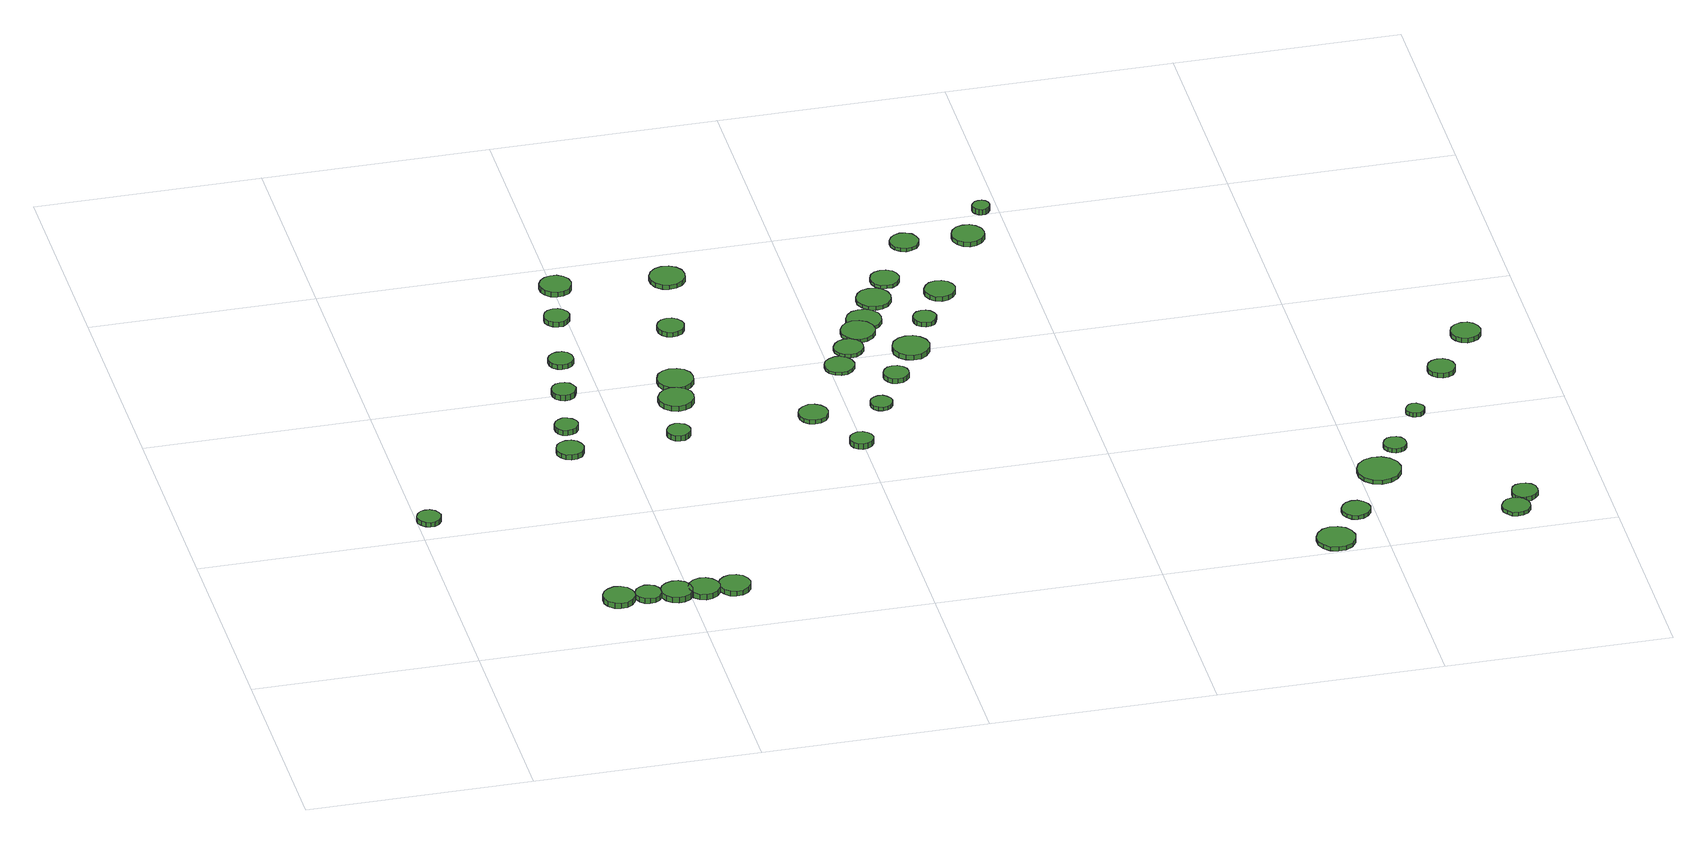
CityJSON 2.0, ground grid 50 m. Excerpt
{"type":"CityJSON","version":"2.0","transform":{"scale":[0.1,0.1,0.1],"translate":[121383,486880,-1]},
"CityObjects":{
"tree1":{"type":"SolitaryVegetationObject","attributes":{"function":"something"},"geometry":[{"type":"MultiSurface","lod":"1","boundaries":[[[0,1,2,3,4,5,6,7,8,9,10,11,12,13,14]],[[15,16,17,18,19,20,21,22,23,24,25,26,27,28,29]],[[0,29,28,1]],[[1,28,27,2]],[[2,27,26,3]],[[3,26,25,4]],[[4,25,24,5]],[[5,24,23,6]],[[6,23,22,7]],[[7,22,21,8]],[[8,21,20,9]],[[9,20,19,10]],[[10,19,18,11]],[[11,18,17,12]],[[12,17,16,13]],[[13,16,15,14]],[[14,15,29,0]]]}]},
"tree2":{"type":"SolitaryVegetationObject","attributes":{"function":"something"},"geometry":[{"type":"MultiSurface","lod":"1","boundaries":[[[30,31,32,33,34,35,36,37,38,39,40,41,42,43,44]],[[45,46,47,48,49,50,51,52,53,54,55,56,57,58,59]],[[30,59,58,31]],[[31,58,57,32]],[[32,57,56,33]],[[33,56,55,34]],[[34,55,54,35]],[[35,54,53,36]],[[36,53,52,37]],[[37,52,51,38]],[[38,51,50,39]],[[39,50,49,40]],[[40,49,48,41]],[[41,48,47,42]],[[42,47,46,43]],[[43,46,45,44]],[[44,45,59,30]]]}]},
"tree3":{"type":"SolitaryVegetationObject","attributes":{"function":"something"},"geometry":[{"type":"MultiSurface","lod":"1","boundaries":[[[60,61,62,63,64,65,66,67,68,69,70,71,72,73,74]],[[75,76,77,78,79,80,81,82,83,84,85,86,87,88,89]],[[60,89,88,61]],[[61,88,87,62]],[[62,87,86,63]],[[63,86,85,64]],[[64,85,84,65]],[[65,84,83,66]],[[66,83,82,67]],[[67,82,81,68]],[[68,81,80,69]],[[69,80,79,70]],[[70,79,78,71]],[[71,78,77,72]],[[72,77,76,73]],[[73,76,75,74]],[[74,75,89,60]]]}]},
"tree4":{"type":"SolitaryVegetationObject","attributes":{"function":"something"},"geometry":[{"type":"MultiSurface","lod":"1","boundaries":[[[90,91,92,93,94,95,96,97,98,99,100,101,102,103,104]],[[105,106,107,108,109,110,111,112,113,114,115,116,117,118,119]],[[90,119,118,91]],[[91,118,117,92]],[[92,117,116,93]],[[93,116,115,94]],[[94,115,114,95]],[[95,114,113,96]],[[96,113,112,97]],[[97,112,111,98]],[[98,111,110,99]],[[99,110,109,100]],[[100,109,108,101]],[[101,108,107,102]],[[102,107,106,103]],[[103,106,105,104]],[[104,105,119,90]]]}]},
"tree5":{"type":"SolitaryVegetationObject","attributes":{"function":"something"},"geometry":[{"type":"MultiSurface","lod":"1","boundaries":[[[120,121,122,123,124,125,126,127,128,129,130,131,132,133,134]],[[135,136,137,138,139,140,141,142,143,144,145,146,147,148,149]],[[120,149,148,121]],[[121,148,147,122]],[[122,147,146,123]],[[123,146,145,124]],[[124,145,144,125]],[[125,144,143,126]],[[126,143,142,127]],[[127,142,141,128]],[[128,141,140,129]],[[129,140,139,130]],[[130,139,138,131]],[[131,138,137,132]],[[132,137,136,133]],[[133,136,135,134]],[[134,135,149,120]]]}]},
"tree6":{"type":"SolitaryVegetationObject","attributes":{"function":"something"},"geometry":[{"type":"MultiSurface","lod":"1","boundaries":[[[150,151,152,153,154,155,156,157,158,159,160,161,162,163,164]],[[165,166,167,168,169,170,171,172,173,174,175,176,177,178,179]],[[150,179,178,151]],[[151,178,177,152]],[[152,177,176,153]],[[153,176,175,154]],[[154,175,174,155]],[[155,174,173,156]],[[156,173,172,157]],[[157,172,171,158]],[[158,171,170,159]],[[159,170,169,160]],[[160,169,168,161]],[[161,168,167,162]],[[162,167,166,163]],[[163,166,165,164]],[[164,165,179,150]]]}]},
"tree7":{"type":"SolitaryVegetationObject","attributes":{"function":"something"},"geometry":[{"type":"MultiSurface","lod":"1","boundaries":[[[180,181,182,183,184,185,186,187,188,189,190,191,192,193,194]],[[195,196,197,198,199,200,201,202,203,204,205,206,207,208,209]],[[180,209,208,181]],[[181,208,207,182]],[[182,207,206,183]],[[183,206,205,184]],[[184,205,204,185]],[[185,204,203,186]],[[186,203,202,187]],[[187,202,201,188]],[[188,201,200,189]],[[189,200,199,190]],[[190,199,198,191]],[[191,198,197,192]],[[192,197,196,193]],[[193,196,195,194]],[[194,195,209,180]]]}]},
"tree8":{"type":"SolitaryVegetationObject","attributes":{"function":"something"},"geometry":[{"type":"MultiSurface","lod":"1","boundaries":[[[210,211,212,213,214,215,216,217,218,219,220,221,222,223,224]],[[225,226,227,228,229,230,231,232,233,234,235,236,237,238,239]],[[210,239,238,211]],[[211,238,237,212]],[[212,237,236,213]],[[213,236,235,214]],[[214,235,234,215]],[[215,234,233,216]],[[216,233,232,217]],[[217,232,231,218]],[[218,231,230,219]],[[219,230,229,220]],[[220,229,228,221]],[[221,228,227,222]],[[222,227,226,223]],[[223,226,225,224]],[[224,225,239,210]]]}]},
"tree9":{"type":"SolitaryVegetationObject","attributes":{"function":"something"},"geometry":[{"type":"MultiSurface","lod":"1","boundaries":[[[240,241,242,243,244,245,246,247,248,249,250,251,252,253,254]],[[255,256,257,258,259,260,261,262,263,264,265,266,267,268,269]],[[240,269,268,241]],[[241,268,267,242]],[[242,267,266,243]],[[243,266,265,244]],[[244,265,264,245]],[[245,264,263,246]],[[246,263,262,247]],[[247,262,261,248]],[[248,261,260,249]],[[249,260,259,250]],[[250,259,258,251]],[[251,258,257,252]],[[252,257,256,253]],[[253,256,255,254]],[[254,255,269,240]]]}]},
"tree10":{"type":"SolitaryVegetationObject","attributes":{"function":"something"},"geometry":[{"type":"MultiSurface","lod":"1","boundaries":[[[270,271,272,273,274,275,276,277,278,279,280,281,282,283,284]],[[285,286,287,288,289,290,291,292,293,294,295,296,297,298,299]],[[270,299,298,271]],[[271,298,297,272]],[[272,297,296,273]],[[273,296,295,274]],[[274,295,294,275]],[[275,294,293,276]],[[276,293,292,277]],[[277,292,291,278]],[[278,291,290,279]],[[279,290,289,280]],[[280,289,288,281]],[[281,288,287,282]],[[282,287,286,283]],[[283,286,285,284]],[[284,285,299,270]]]}]},
"tree11":{"type":"SolitaryVegetationObject","attributes":{"function":"something"},"geometry":[{"type":"MultiSurface","lod":"1","boundaries":[[[300,301,302,303,304,305,306,307,308,309,310,311,312,313,314]],[[315,316,317,318,319,320,321,322,323,324,325,326,327,328,329]],[[300,329,328,301]],[[301,328,327,302]],[[302,327,326,303]],[[303,326,325,304]],[[304,325,324,305]],[[305,324,323,306]],[[306,323,322,307]],[[307,322,321,308]],[[308,321,320,309]],[[309,320,319,310]],[[310,319,318,311]],[[311,318,317,312]],[[312,317,316,313]],[[313,316,315,314]],[[314,315,329,300]]]}]},
"tree12":{"type":"SolitaryVegetationObject","attributes":{"function":"something"},"geometry":[{"type":"MultiSurface","lod":"1","boundaries":[[[330,331,332,333,334,335,336,337,338,339,340,341,342,343,344]],[[345,346,347,348,349,350,351,352,353,354,355,356,357,358,359]],[[330,359,358,331]],[[331,358,357,332]],[[332,357,356,333]],[[333,356,355,334]],[[334,355,354,335]],[[335,354,353,336]],[[336,353,352,337]],[[337,352,351,338]],[[338,351,350,339]],[[339,350,349,340]],[[340,349,348,341]],[[341,348,347,342]],[[342,347,346,343]],[[343,346,345,344]],[[344,345,359,330]]]}]},
"tree13":{"type":"SolitaryVegetationObject","attributes":{"function":"something"},"geometry":[{"type":"MultiSurface","lod":"1","boundaries":[[[360,361,362,363,364,365,366,367,368,369,370,371,372,373,374]],[[375,376,377,378,379,380,381,382,383,384,385,386,387,388,389]],[[360,389,388,361]],[[361,388,387,362]],[[362,387,386,363]],[[363,386,385,364]],[[364,385,384,365]],[[365,384,383,366]],[[366,383,382,367]],[[367,382,381,368]],[[368,381,380,369]],[[369,380,379,370]],[[370,379,378,371]],[[371,378,377,372]],[[372,377,376,373]],[[373,376,375,374]],[[374,375,389,360]]]}]},
"tree14":{"type":"SolitaryVegetationObject","attributes":{"function":"something"},"geometry":[{"type":"MultiSurface","lod":"1","boundaries":[[[390,391,392,393,394,395,396,397,398,399,400,401,402,403,404]],[[405,406,407,408,409,410,411,412,413,414,415,416,417,418,419]],[[390,419,418,391]],[[391,418,417,392]],[[392,417,416,393]],[[393,416,415,394]],[[394,415,414,395]],[[395,414,413,396]],[[396,413,412,397]],[[397,412,411,398]],[[398,411,410,399]],[[399,410,409,400]],[[400,409,408,401]],[[401,408,407,402]],[[402,407,406,403]],[[403,406,405,404]],[[404,405,419,390]]]}]},
"tree15":{"type":"SolitaryVegetationObject","attributes":{"function":"something"},"geometry":[{"type":"MultiSurface","lod":"1","boundaries":[[[420,421,422,423,424,425,426,427,428,429,430,431,432,433,434]],[[435,436,437,438,439,440,441,442,443,444,445,446,447,448,449]],[[420,449,448,421]],[[421,448,447,422]],[[422,447,446,423]],[[423,446,445,424]],[[424,445,444,425]],[[425,444,443,426]],[[426,443,442,427]],[[427,442,441,428]],[[428,441,440,429]],[[429,440,439,430]],[[430,439,438,431]],[[431,438,437,432]],[[432,437,436,433]],[[433,436,435,434]],[[434,435,449,420]]]}]},
"tree16":{"type":"SolitaryVegetationObject","attributes":{"function":"something"},"geometry":[{"type":"MultiSurface","lod":"1","boundaries":[[[450,451,452,453,454,455,456,457,458,459,460,461,462,463,464]],[[465,466,467,468,469,470,471,472,473,474,475,476,477,478,479]],[[450,479,478,451]],[[451,478,477,452]],[[452,477,476,453]],[[453,476,475,454]],[[454,475,474,455]],[[455,474,473,456]],[[456,473,472,457]],[[457,472,471,458]],[[458,471,470,459]],[[459,470,469,460]],[[460,469,468,461]],[[461,468,467,462]],[[462,467,466,463]],[[463,466,465,464]],[[464,465,479,450]]]}]},
"tree17":{"type":"SolitaryVegetationObject","attributes":{"function":"something"},"geometry":[{"type":"MultiSurface","lod":"1","boundaries":[[[480,481,482,483,484,485,486,487,488,489,490,491,492,493,494]],[[495,496,497,498,499,500,501,502,503,504,505,506,507,508,509]],[[480,509,508,481]],[[481,508,507,482]],[[482,507,506,483]],[[483,506,505,484]],[[484,505,504,485]],[[485,504,503,486]],[[486,503,502,487]],[[487,502,501,488]],[[488,501,500,489]],[[489,500,499,490]],[[490,499,498,491]],[[491,498,497,492]],[[492,497,496,493]],[[493,496,495,494]],[[494,495,509,480]]]}]},
"tree18":{"type":"SolitaryVegetationObject","attributes":{"function":"something"},"geometry":[{"type":"MultiSurface","lod":"1","boundaries":[[[510,511,512,513,514,515,516,517,518,519,520,521,522,523,524]],[[525,526,527,528,529,530,531,532,533,534,535,536,537,538,539]],[[510,539,538,511]],[[511,538,537,512]],[[512,537,536,513]],[[513,536,535,514]],[[514,535,534,515]],[[515,534,533,516]],[[516,533,532,517]],[[517,532,531,518]],[[518,531,530,519]],[[519,530,529,520]],[[520,529,528,521]],[[521,528,527,522]],[[522,527,526,523]],[[523,526,525,524]],[[524,525,539,510]]]}]},
"tree19":{"type":"SolitaryVegetationObject","attributes":{"function":"something"},"geometry":[{"type":"MultiSurface","lod":"1","boundaries":[[[540,541,542,543,544,545,546,547,548,549,550,551,552,553,554]],[[555,556,557,558,559,560,561,562,563,564,565,566,567,568,569]],[[540,569,568,541]],[[541,568,567,542]],[[542,567,566,543]],[[543,566,565,544]],[[544,565,564,545]],[[545,564,563,546]],[[546,563,562,547]],[[547,562,561,548]],[[548,561,560,549]],[[549,560,559,550]],[[550,559,558,551]],[[551,558,557,552]],[[552,557,556,553]],[[553,556,555,554]],[[554,555,569,540]]]}]},
"tree20":{"type":"SolitaryVegetationObject","attributes":{"function":"something"},"geometry":[{"type":"MultiSurface","lod":"1","boundaries":[[[570,571,572,573,574,575,576,577,578,579,580,581,582,583,584]],[[585,586,587,588,589,590,591,592,593,594,595,596,597,598,599]],[[570,599,598,571]],[[571,598,597,572]],[[572,597,596,573]],[[573,596,595,574]],[[574,595,594,575]],[[575,594,593,576]],[[576,593,592,577]],[[577,592,591,578]],[[578,591,590,579]],[[579,590,589,580]],[[580,589,588,581]],[[581,588,587,582]],[[582,587,586,583]],[[583,586,585,584]],[[584,585,599,570]]]}]},
"tree21":{"type":"SolitaryVegetationObject","attributes":{"function":"something"},"geometry":[{"type":"MultiSurface","lod":"1","boundaries":[[[600,601,602,603,604,605,606,607,608,609,610,611,612,613,614]],[[615,616,617,618,619,620,621,622,623,624,625,626,627,628,629]],[[600,629,628,601]],[[601,628,627,602]],[[602,627,626,603]],[[603,626,625,604]],[[604,625,624,605]],[[605,624,623,606]],[[606,623,622,607]],[[607,622,621,608]],[[608,621,620,609]],[[609,620,619,610]],[[610,619,618,611]],[[611,618,617,612]],[[612,617,616,613]],[[613,616,615,614]],[[614,615,629,600]]]}]},
"tree22":{"type":"SolitaryVegetationObject","attributes":{"function":"something"},"geometry":[{"type":"MultiSurface","lod":"1","boundaries":[[[630,631,632,633,634,635,636,637,638,639,640,641,642,643,644]],[[645,646,647,648,649,650,651,652,653,654,655,656,657,658,659]],[[630,659,658,631]],[[631,658,657,632]],[[632,657,656,633]],[[633,656,655,634]],[[634,655,654,635]],[[635,654,653,636]],[[636,653,652,637]],[[637,652,651,638]],[[638,651,650,639]],[[639,650,649,640]],[[640,649,648,641]],[[641,648,647,642]],[[642,647,646,643]],[[643,646,645,644]],[[644,645,659,630]]]}]},
"tree23":{"type":"SolitaryVegetationObject","attributes":{"function":"something"},"geometry":[{"type":"MultiSurface","lod":"1","boundaries":[[[660,661,662,663,664,665,666,667,668,669,670,671,672,673,674]],[[675,676,677,678,679,680,681,682,683,684,685,686,687,688,689]],[[660,689,688,661]],[[661,688,687,662]],[[662,687,686,663]],[[663,686,685,664]],[[664,685,684,665]],[[665,684,683,666]],[[666,683,682,667]],[[667,682,681,668]],[[668,681,680,669]],[[669,680,679,670]],[[670,679,678,671]],[[671,678,677,672]],[[672,677,676,673]],[[673,676,675,674]],[[674,675,689,660]]]}]},
"tree24":{"type":"SolitaryVegetationObject","attributes":{"function":"something"},"geometry":[{"type":"MultiSurface","lod":"1","boundaries":[[[690,691,692,693,694,695,696,697,698,699,700,701,702,703,704]],[[705,706,707,708,709,710,711,712,713,714,715,716,717,718,719]],[[690,719,718,691]],[[691,718,717,692]],[[692,717,716,693]],[[693,716,715,694]],[[694,715,714,695]],[[695,714,713,696]],[[696,713,712,697]],[[697,712,711,698]],[[698,711,710,699]],[[699,710,709,700]],[[700,709,708,701]],[[701,708,707,702]],[[702,707,706,703]],[[703,706,705,704]],[[704,705,719,690]]]}]},
"tree25":{"type":"SolitaryVegetationObject","attributes":{"function":"something"},"geometry":[{"type":"MultiSurface","lod":"1","boundaries":[[[720,721,722,723,724,725,726,727,728,729,730,731,732,733,734]],[[735,736,737,738,739,740,741,742,743,744,745,746,747,748,749]],[[720,749,748,721]],[[721,748,747,722]],[[722,747,746,723]],[[723,746,745,724]],[[724,745,744,725]],[[725,744,743,726]],[[726,743,742,727]],[[727,742,741,728]],[[728,741,740,729]],[[729,740,739,730]],[[730,739,738,731]],[[731,738,737,732]],[[732,737,736,733]],[[733,736,735,734]],[[734,735,749,720]]]}]},
"tree26":{"type":"SolitaryVegetationObject","attributes":{"function":"something"},"geometry":[{"type":"MultiSurface","lod":"1","boundaries":[[[750,751,752,753,754,755,756,757,758,759,760,761,762,763,764]],[[765,766,767,768,769,770,771,772,773,774,775,776,777,778,779]],[[750,779,778,751]],[[751,778,777,752]],[[752,777,776,753]],[[753,776,775,754]],[[754,775,774,755]],[[755,774,773,756]],[[756,773,772,757]],[[757,772,771,758]],[[758,771,770,759]],[[759,770,769,760]],[[760,769,768,761]],[[761,768,767,762]],[[762,767,766,763]],[[763,766,765,764]],[[764,765,779,750]]]}]},
"tree27":{"type":"SolitaryVegetationObject","attributes":{"function":"something"},"geometry":[{"type":"MultiSurface","lod":"1","boundaries":[[[780,781,782,783,784,785,786,787,788,789,790,791,792,793,794]],[[795,796,797,798,799,800,801,802,803,804,805,806,807,808,809]],[[780,809,808,781]],[[781,808,807,782]],[[782,807,806,783]],[[783,806,805,784]],[[784,805,804,785]],[[785,804,803,786]],[[786,803,802,787]],[[787,802,801,788]],[[788,801,800,789]],[[789,800,799,790]],[[790,799,798,791]],[[791,798,797,792]],[[792,797,796,793]],[[793,796,795,794]],[[794,795,809,780]]]}]},
"tree28":{"type":"SolitaryVegetationObject","attributes":{"function":"something"},"geometry":[{"type":"MultiSurface","lod":"1","boundaries":[[[810,811,812,813,814,815,816,817,818,819,820,821,822,823,824]],[[825,826,827,828,829,830,831,832,833,834,835,836,837,838,839]],[[810,839,838,811]],[[811,838,837,812]],[[812,837,836,813]],[[813,836,835,814]],[[814,835,834,815]],[[815,834,833,816]],[[816,833,832,817]],[[817,832,831,818]],[[818,831,830,819]],[[819,830,829,820]],[[820,829,828,821]],[[821,828,827,822]],[[822,827,826,823]],[[823,826,825,824]],[[824,825,839,810]]]}]},
"tree29":{"type":"SolitaryVegetationObject","attributes":{"function":"something"},"geometry":[{"type":"MultiSurface","lod":"1","boundaries":[[[840,841,842,843,844,845,846,847,848,849,850,851,852,853,854]],[[855,856,857,858,859,860,861,862,863,864,865,866,867,868,869]],[[840,869,868,841]],[[841,868,867,842]],[[842,867,866,843]],[[843,866,865,844]],[[844,865,864,845]],[[845,864,863,846]],[[846,863,862,847]],[[847,862,861,848]],[[848,861,860,849]],[[849,860,859,850]],[[850,859,858,851]],[[851,858,857,852]],[[852,857,856,853]],[[853,856,855,854]],[[854,855,869,840]]]}]},
"tree30":{"type":"SolitaryVegetationObject","attributes":{"function":"something"},"geometry":[{"type":"MultiSurface","lod":"1","boundaries":[[[870,871,872,873,874,875,876,877,878,879,880,881,882,883,884]],[[885,886,887,888,889,890,891,892,893,894,895,896,897,898,899]],[[870,899,898,871]],[[871,898,897,872]],[[872,897,896,873]],[[873,896,895,874]],[[874,895,894,875]],[[875,894,893,876]],[[876,893,892,877]],[[877,892,891,878]],[[878,891,890,879]],[[879,890,889,880]],[[880,889,888,881]],[[881,888,887,882]],[[882,887,886,883]],[[883,886,885,884]],[[884,885,899,870]]]}]},
"tree31":{"type":"SolitaryVegetationObject","attributes":{"function":"something"},"geometry":[{"type":"MultiSurface","lod":"1","boundaries":[[[900,901,902,903,904,905,906,907,908,909,910,911,912,913,914]],[[915,916,917,918,919,920,921,922,923,924,925,926,927,928,929]],[[900,929,928,901]],[[901,928,927,902]],[[902,927,926,903]],[[903,926,925,904]],[[904,925,924,905]],[[905,924,923,906]],[[906,923,922,907]],[[907,922,921,908]],[[908,921,920,909]],[[909,920,919,910]],[[910,919,918,911]],[[911,918,917,912]],[[912,917,916,913]],[[913,916,915,914]],[[914,915,929,900]]]}]},
"tree32":{"type":"SolitaryVegetationObject","attributes":{"function":"something"},"geometry":[{"type":"MultiSurface","lod":"1","boundaries":[[[930,931,932,933,934,935,936,937,938,939,940,941,942,943,944]],[[945,946,947,948,949,950,951,952,953,954,955,956,957,958,959]],[[930,959,958,931]],[[931,958,957,932]],[[932,957,956,933]],[[933,956,955,934]],[[934,955,954,935]],[[935,954,953,936]],[[936,953,952,937]],[[937,952,951,938]],[[938,951,950,939]],[[939,950,949,940]],[[940,949,948,941]],[[941,948,947,942]],[[942,947,946,943]],[[943,946,945,944]],[[944,945,959,930]]]}]},
"tree33":{"type":"SolitaryVegetationObject","attributes":{"function":"something"},"geometry":[{"type":"MultiSurface","lod":"1","boundaries":[[[960,961,962,963,964,965,966,967,968,969,970,971,972,973,974]],[[975,976,977,978,979,980,981,982,983,984,985,986,987,988,989]],[[960,989,988,961]],[[961,988,987,962]],[[962,987,986,963]],[[963,986,985,964]],[[964,985,984,965]],[[965,984,983,966]],[[966,983,982,967]],[[967,982,981,968]],[[968,981,980,969]],[[969,980,979,970]],[[970,979,978,971]],[[971,978,977,972]],[[972,977,976,973]],[[973,976,975,974]],[[974,975,989,960]]]}]},
"tree34":{"type":"SolitaryVegetationObject","attributes":{"function":"something"},"geometry":[{"type":"MultiSurface","lod":"1","boundaries":[[[990,991,992,993,994,995,996,997,998,999,1000,1001,1002,1003,1004]],[[1005,1006,1007,1008,1009,1010,1011,1012,1013,1014,1015,1016,1017,1018,1019]],[[990,1019,1018,991]],[[991,1018,1017,992]],[[992,1017,1016,993]],[[993,1016,1015,994]],[[994,1015,1014,995]],[[995,1014,1013,996]],[[996,1013,1012,997]],[[997,1012,1011,998]],[[998,1011,1010,999]],[[999,1010,1009,1000]],[[1000,1009,1008,1001]],[[1001,1008,1007,1002]],[[1002,1007,1006,1003]],[[1003,1006,1005,1004]],[[1004,1005,1019,990]]]}]},
"tree35":{"type":"SolitaryVegetationObject","attributes":{"function":"something"},"geometry":[{"type":"MultiSurface","lod":"1","boundaries":[[[1020,1021,1022,1023,1024,1025,1026,1027,1028,1029,1030,1031,1032,1033,1034]],[[1035,1036,1037,1038,1039,1040,1041,1042,1043,1044,1045,1046,1047,1048,1049]],[[1020,1049,1048,1021]],[[1021,1048,1047,1022]],[[1022,1047,1046,1023]],[[1023,1046,1045,1024]],[[1024,1045,1044,1025]],[[1025,1044,1043,1026]],[[1026,1043,1042,1027]],[[1027,1042,1041,1028]],[[1028,1041,1040,1029]],[[1029,1040,1039,1030]],[[1030,1039,1038,1031]],[[1031,1038,1037,1032]],[[1032,1037,1036,1033]],[[1033,1036,1035,1034]],[[1034,1035,1049,1020]]]}]},
"tree36":{"type":"SolitaryVegetationObject","attributes":{"function":"something"},"geometry":[{"type":"MultiSurface","lod":"1","boundaries":[[[1050,1051,1052,1053,1054,1055,1056,1057,1058,1059,1060,1061,1062,1063,1064]],[[1065,1066,1067,1068,1069,1070,1071,1072,1073,1074,1075,1076,1077,1078,1079]],[[1050,1079,1078,1051]],[[1051,1078,1077,1052]],[[1052,1077,1076,1053]],[[1053,1076,1075,1054]],[[1054,1075,1074,1055]],[[1055,1074,1073,1056]],[[1056,1073,1072,1057]],[[1057,1072,1071,1058]],[[1058,1071,1070,1059]],[[1059,1070,1069,1060]],[[1060,1069,1068,1061]],[[1061,1068,1067,1062]],[[1062,1067,1066,1063]],[[1063,1066,1065,1064]],[[1064,1065,1079,1050]]]}]},
"tree37":{"type":"SolitaryVegetationObject","attributes":{"function":"something"},"geometry":[{"type":"MultiSurface","lod":"1","boundaries":[[[1080,1081,1082,1083,1084,1085,1086,1087,1088,1089,1090,1091,1092,1093,1094]],[[1095,1096,1097,1098,1099,1100,1101,1102,1103,1104,1105,1106,1107,1108,1109]],[[1080,1109,1108,1081]],[[1081,1108,1107,1082]],[[1082,1107,1106,1083]],[[1083,1106,1105,1084]],[[1084,1105,1104,1085]],[[1085,1104,1103,1086]],[[1086,1103,1102,1087]],[[1087,1102,1101,1088]],[[1088,1101,1100,1089]],[[1089,1100,1099,1090]],[[1090,1099,1098,1091]],[[1091,1098,1097,1092]],[[1092,1097,1096,1093]],[[1093,1096,1095,1094]],[[1094,1095,1109,1080]]]}]},
"tree38":{"type":"SolitaryVegetationObject","attributes":{"function":"something"},"geometry":[{"type":"MultiSurface","lod":"1","boundaries":[[[1110,1111,1112,1113,1114,1115,1116,1117,1118,1119,1120,1121,1122,1123,1124]],[[1125,1126,1127,1128,1129,1130,1131,1132,1133,1134,1135,1136,1137,1138,1139]],[[1110,1139,1138,1111]],[[1111,1138,1137,1112]],[[1112,1137,1136,1113]],[[1113,1136,1135,1114]],[[1114,1135,1134,1115]],[[1115,1134,1133,1116]],[[1116,1133,1132,1117]],[[1117,1132,1131,1118]],[[1118,1131,1130,1119]],[[1119,1130,1129,1120]],[[1120,1129,1128,1121]],[[1121,1128,1127,1122]],[[1122,1127,1126,1123]],[[1123,1126,1125,1124]],[[1124,1125,1139,1110]]]}]},
"tree39":{"type":"SolitaryVegetationObject","attributes":{"function":"something"},"geometry":[{"type":"MultiSurface","lod":"1","boundaries":[[[1140,1141,1142,1143,1144,1145,1146,1147,1148,1149,1150,1151,1152,1153,1154]],[[1155,1156,1157,1158,1159,1160,1161,1162,1163,1164,1165,1166,1167,1168,1169]],[[1140,1169,1168,1141]],[[1141,1168,1167,1142]],[[1142,1167,1166,1143]],[[1143,1166,1165,1144]],[[1144,1165,1164,1145]],[[1145,1164,1163,1146]],[[1146,1163,1162,1147]],[[1147,1162,1161,1148]],[[1148,1161,1160,1149]],[[1149,1160,1159,1150]],[[1150,1159,1158,1151]],[[1151,1158,1157,1152]],[[1152,1157,1156,1153]],[[1153,1156,1155,1154]],[[1154,1155,1169,1140]]]}]},
"tree40":{"type":"SolitaryVegetationObject","attributes":{"function":"something"},"geometry":[{"type":"MultiSurface","lod":"1","boundaries":[[[1170,1171,1172,1173,1174,1175,1176,1177,1178,1179,1180,1181,1182,1183,1184]],[[1185,1186,1187,1188,1189,1190,1191,1192,1193,1194,1195,1196,1197,1198,1199]],[[1170,1199,1198,1171]],[[1171,1198,1197,1172]],[[1172,1197,1196,1173]],[[1173,1196,1195,1174]],[[1174,1195,1194,1175]],[[1175,1194,1193,1176]],[[1176,1193,1192,1177]],[[1177,1192,1191,1178]],[[1178,1191,1190,1179]],[[1179,1190,1189,1180]],[[1180,1189,1188,1181]],[[1181,1188,1187,1182]],[[1182,1187,1186,1183]],[[1183,1186,1185,1184]],[[1184,1185,1199,1170]]]}]},
"tree41":{"type":"SolitaryVegetationObject","attributes":{"function":"something"},"geometry":[{"type":"MultiSurface","lod":"1","boundaries":[[[1200,1201,1202,1203,1204,1205,1206,1207,1208,1209,1210,1211,1212,1213,1214]],[[1215,1216,1217,1218,1219,1220,1221,1222,1223,1224,1225,1226,1227,1228,1229]],[[1200,1229,1228,1201]],[[1201,1228,1227,1202]],[[1202,1227,1226,1203]],[[1203,1226,1225,1204]],[[1204,1225,1224,1205]],[[1205,1224,1223,1206]],[[1206,1223,1222,1207]],[[1207,1222,1221,1208]],[[1208,1221,1220,1209]],[[1209,1220,1219,1210]],[[1210,1219,1218,1211]],[[1211,1218,1217,1212]],[[1212,1217,1216,1213]],[[1213,1216,1215,1214]],[[1214,1215,1229,1200]]]}]},
"tree42":{"type":"SolitaryVegetationObject","attributes":{"function":"something"},"geometry":[{"type":"MultiSurface","lod":"1","boundaries":[[[1230,1231,1232,1233,1234,1235,1236,1237,1238,1239,1240,1241,1242,1243,1244]],[[1245,1246,1247,1248,1249,1250,1251,1252,1253,1254,1255,1256,1257,1258,1259]],[[1230,1259,1258,1231]],[[1231,1258,1257,1232]],[[1232,1257,1256,1233]],[[1233,1256,1255,1234]],[[1234,1255,1254,1235]],[[1235,1254,1253,1236]],[[1236,1253,1252,1237]],[[1237,1252,1251,1238]],[[1238,1251,1250,1239]],[[1239,1250,1249,1240]],[[1240,1249,1248,1241]],[[1241,1248,1247,1242]],[[1242,1247,1246,1243]],[[1243,1246,1245,1244]],[[1244,1245,1259,1230]]]}]}
},
"vertices":[
[54,575,17],[51,585,17],[45,594,17],[35,600,17],[24,601,17],[14,598,17],[6,590,17],[1,580,17],[1,569,17],[6,559,17],[14,552,17],[24,548,17],[35,549,17],[45,555,17],[51,564,17],[51,564,6],[45,555,6],[35,549,6],[24,548,6],[14,552,6],[6,559,6],[1,569,6],[1,580,6],[6,590,6],[14,598,6],[24,601,6],[35,600,6],[45,594,6],[51,585,6],[54,575,6],
[379,156,27],[376,170,27],[368,182,27],[355,189,27],[341,191,27],[327,186,27],[316,177,27],[310,164,27],[310,149,27],[316,136,27],[327,126,27],[341,122,27],[355,123,27],[368,131,27],[376,142,27],[376,142,14],[368,131,14],[355,123,14],[341,122,14],[327,126,14],[316,136,14],[310,149,14],[310,164,14],[316,177,14],[327,186,14],[341,191,14],[355,189,14],[368,182,14],[376,170,14],[379,156,14],
[437,157,25],[435,168,25],[428,178,25],[418,184,25],[406,185,25],[395,181,25],[386,174,25],[381,163,25],[381,151,25],[386,140,25],[395,132,25],[406,129,25],[418,130,25],[428,136,25],[435,145,25],[435,145,13],[428,136,13],[418,130,13],[406,129,13],[395,132,13],[386,140,13],[381,151,13],[381,163,13],[386,174,13],[395,181,13],[406,185,13],[418,184,13],[428,178,13],[435,168,13],[437,157,13],
[505,153,25],[502,167,25],[494,179,25],[481,186,25],[467,188,25],[453,183,25],[442,174,25],[436,160,25],[436,146,25],[442,133,25],[453,123,25],[467,119,25],[481,120,25],[494,127,25],[502,139,25],[502,139,12],[494,127,12],[481,120,12],[467,119,12],[453,123,12],[442,133,12],[436,146,12],[436,160,12],[442,174,12],[453,183,12],[467,188,12],[481,186,12],[494,179,12],[502,167,12],[505,153,12],
[565,152,25],[562,166,25],[553,177,25],[541,185,25],[527,186,25],[513,182,25],[502,172,25],[496,159,25],[496,145,25],[502,131,25],[513,122,25],[527,117,25],[541,119,25],[553,126,25],[562,138,25],[562,138,12],[553,126,12],[541,119,12],[527,117,12],[513,122,12],[502,131,12],[496,145,12],[496,159,12],[502,172,12],[513,182,12],[527,186,12],[541,185,12],[553,177,12],[562,166,12],[565,152,12],
[411,758,27],[408,770,27],[401,781,27],[390,787,27],[377,788,27],[365,784,27],[356,776,27],[351,764,27],[351,752,27],[356,740,27],[365,732,27],[377,728,27],[390,729,27],[401,735,27],[408,746,27],[408,746,15],[401,735,15],[390,729,15],[377,728,15],[365,732,15],[356,740,15],[351,752,15],[351,764,15],[356,776,15],[365,784,15],[377,788,15],[390,787,15],[401,781,15],[408,770,15],[411,758,15],
[632,152,23],[629,166,23],[620,178,23],[608,185,23],[593,187,23],[580,182,23],[569,173,23],[563,160,23],[563,145,23],[569,132,23],[580,122,23],[593,118,23],[608,119,23],[620,127,23],[629,138,23],[629,138,11],[620,127,11],[608,119,11],[593,118,11],[580,122,11],[569,132,11],[563,145,11],[563,160,11],[569,173,11],[580,182,11],[593,187,11],[608,185,11],[620,178,11],[629,166,11],[632,152,11],
[422,858,23],[420,868,23],[413,877,23],[404,882,23],[393,884,23],[383,880,23],[375,873,23],[371,863,23],[371,853,23],[375,843,23],[383,836,23],[393,833,23],[404,834,23],[413,839,23],[420,848,23],[420,848,10],[413,839,10],[404,834,10],[393,833,10],[383,836,10],[375,843,10],[371,853,10],[371,863,10],[375,873,10],[383,880,10],[393,884,10],[404,882,10],[413,877,10],[420,868,10],[422,858,10],
[452,1004,19],[449,1015,19],[443,1024,19],[433,1029,19],[422,1030,19],[412,1027,19],[403,1019,19],[399,1009,19],[399,998,19],[403,988,19],[412,980,19],[422,977,19],[433,978,19],[443,984,19],[449,993,19],[449,993,6],[443,984,6],[433,978,6],[422,977,6],[412,980,6],[403,988,6],[399,998,6],[399,1009,6],[403,1019,6],[412,1027,6],[422,1030,6],[433,1029,6],[443,1024,6],[449,1015,6],[452,1004,6],
[476,1128,17],[474,1139,17],[467,1149,17],[457,1154,17],[445,1155,17],[435,1152,17],[426,1144,17],[421,1134,17],[421,1122,17],[426,1112,17],[435,1104,17],[445,1101,17],[457,1102,17],[467,1108,17],[474,1117,17],[474,1117,6],[467,1108,6],[457,1102,6],[445,1101,6],[435,1104,6],[426,1112,6],[421,1122,6],[421,1134,6],[426,1144,6],[435,1152,6],[445,1155,6],[457,1154,6],[467,1149,6],[474,1139,6],[476,1128,6],
[650,781,23],[648,791,23],[642,800,23],[632,805,23],[622,807,23],[611,803,23],[603,796,23],[599,786,23],[599,775,23],[603,766,23],[611,758,23],[622,755,23],[632,756,23],[642,762,23],[648,770,23],[648,770,10],[642,762,10],[632,756,10],[622,755,10],[611,758,10],[603,766,10],[599,775,10],[599,786,10],[603,796,10],[611,803,10],[622,807,10],[632,805,10],[642,800,10],[648,791,10],[650,781,10],
[508,1297,18],[505,1308,18],[498,1318,18],[488,1324,18],[477,1325,18],[465,1321,18],[457,1314,18],[452,1303,18],[452,1291,18],[457,1280,18],[465,1273,18],[477,1269,18],[488,1270,18],[498,1276,18],[505,1286,18],[505,1286,6],[498,1276,6],[488,1270,6],[477,1269,6],[465,1273,6],[457,1280,6],[452,1291,6],[452,1303,6],[457,1314,6],[465,1321,6],[477,1325,6],[488,1324,6],[498,1318,6],[505,1308,6],[508,1297,6],
[690,918,19],[687,933,19],[677,946,19],[663,954,19],[647,956,19],[632,951,19],[620,940,19],[613,926,19],[613,909,19],[620,895,19],[632,884,19],[647,879,19],[663,881,19],[677,889,19],[687,902,19],[687,902,6],[677,889,6],[663,881,6],[647,879,6],[632,884,6],[620,895,6],[613,909,6],[613,926,6],[620,940,6],[632,951,6],[647,956,6],[663,954,6],[677,946,6],[687,933,6],[690,918,6],
[541,1421,18],[538,1436,18],[530,1447,18],[517,1455,18],[503,1456,18],[489,1452,18],[478,1442,18],[472,1429,18],[472,1414,18],[478,1401,18],[489,1391,18],[503,1387,18],[517,1388,18],[530,1395,18],[538,1407,18],[538,1407,6],[530,1395,6],[517,1388,6],[503,1387,6],[489,1391,6],[478,1401,6],[472,1414,6],[472,1429,6],[478,1442,6],[489,1452,6],[503,1456,6],[517,1455,6],[530,1447,6],[538,1436,6],[541,1421,6],
[707,994,17],[704,1010,17],[694,1024,17],[680,1032,17],[663,1034,17],[648,1029,17],[635,1018,17],[629,1002,17],[629,986,17],[635,971,17],[648,960,17],[663,955,17],[680,956,17],[694,965,17],[704,978,17],[704,978,6],[694,965,6],[680,956,6],[663,955,6],[648,960,6],[635,971,6],[629,986,6],[629,1002,6],[635,1018,6],[648,1029,6],[663,1034,6],[680,1032,6],[694,1024,6],[704,1010,6],[707,994,6],
[737,1203,17],[734,1215,17],[727,1225,17],[716,1232,17],[704,1233,17],[692,1229,17],[683,1221,17],[678,1209,17],[678,1197,17],[683,1186,17],[692,1177,17],[704,1173,17],[716,1175,17],[727,1181,17],[734,1191,17],[734,1191,6],[727,1181,6],[716,1175,6],[704,1173,6],[692,1177,6],[683,1186,6],[678,1197,6],[678,1209,6],[683,1221,6],[692,1229,6],[704,1233,6],[716,1232,6],[727,1225,6],[734,1215,6],[737,1203,6],
[955,792,17],[952,805,17],[944,816,17],[932,823,17],[919,825,17],[906,820,17],[896,811,17],[890,799,17],[890,785,17],[896,773,17],[906,764,17],[919,760,17],[932,761,17],[944,768,17],[952,779,17],[952,779,7],[944,768,7],[932,761,7],[919,760,7],[906,764,7],[896,773,7],[890,785,7],[890,799,7],[896,811,7],[906,820,7],[919,825,7],[932,823,7],[944,816,7],[952,805,7],[955,792,7],
[785,1400,17],[782,1416,17],[773,1429,17],[759,1437,17],[742,1439,17],[727,1434,17],[715,1423,17],[708,1408,17],[708,1392,17],[715,1377,17],[727,1366,17],[742,1361,17],[759,1363,17],[773,1371,17],[782,1384,17],[782,1384,6],[773,1371,6],[759,1363,6],[742,1361,6],[727,1366,6],[715,1377,6],[708,1392,6],[708,1408,6],[715,1423,6],[727,1434,6],[742,1439,6],[759,1437,6],[773,1429,6],[782,1416,6],[785,1400,6],
[1022,658,23],[1020,669,23],[1013,677,23],[1004,682,23],[993,684,23],[983,680,23],[975,673,23],[971,663,23],[971,653,23],[975,643,23],[983,636,23],[993,633,23],[1004,634,23],[1013,639,23],[1020,648,23],[1020,648,10],[1013,639,10],[1004,634,10],[993,633,10],[983,636,10],[975,643,10],[971,653,10],[971,663,10],[975,673,10],[983,680,10],[993,684,10],[1004,682,10],[1013,677,10],[1020,669,10],[1022,658,10],
[1055,971,14],[1052,984,14],[1044,995,14],[1032,1002,14],[1019,1004,14],[1006,999,14],[995,990,14],[990,978,14],[990,964,14],[995,951,14],[1006,942,14],[1019,938,14],[1032,939,14],[1044,946,14],[1052,957,14],[1052,957,7],[1044,946,7],[1032,939,7],[1019,938,7],[1006,942,7],[995,951,7],[990,964,7],[990,978,7],[995,990,7],[1006,999,7],[1019,1004,7],[1032,1002,7],[1044,995,7],[1052,984,7],[1055,971,7],
[1099,802,16],[1096,812,16],[1090,820,16],[1082,826,16],[1072,827,16],[1062,823,16],[1054,817,16],[1050,807,16],[1050,797,16],[1054,788,16],[1062,781,16],[1072,778,16],[1082,779,16],[1090,784,16],[1096,792,16],[1096,792,7],[1090,784,7],[1082,779,7],[1072,778,7],[1062,781,7],[1054,788,7],[1050,797,7],[1050,807,7],[1054,817,7],[1062,823,7],[1072,827,7],[1082,826,7],[1090,820,7],[1096,812,7],[1099,802,7],
[1090,1036,14],[1088,1049,14],[1080,1060,14],[1068,1067,14],[1055,1068,14],[1042,1064,14],[1032,1055,14],[1026,1043,14],[1026,1029,14],[1032,1017,14],[1042,1008,14],[1055,1004,14],[1068,1005,14],[1080,1012,14],[1088,1023,14],[1088,1023,6],[1080,1012,6],[1068,1005,6],[1055,1004,6],[1042,1008,6],[1032,1017,6],[1026,1029,6],[1026,1043,6],[1032,1055,6],[1042,1064,6],[1055,1068,6],[1068,1067,6],[1080,1060,6],[1088,1049,6],[1090,1036,6],
[1159,908,17],[1157,919,17],[1150,928,17],[1140,934,17],[1128,935,17],[1117,932,17],[1109,924,17],[1104,913,17],[1104,902,17],[1109,891,17],[1117,883,17],[1128,880,17],[1140,881,17],[1150,887,17],[1157,896,17],[1157,896,6],[1150,887,6],[1140,881,6],[1128,880,6],[1117,883,6],[1109,891,6],[1104,902,6],[1104,913,6],[1109,924,6],[1117,932,6],[1128,935,6],[1140,934,6],[1150,928,6],[1157,919,6],[1159,908,6],
[1130,1096,15],[1127,1111,15],[1118,1124,15],[1104,1132,15],[1088,1134,15],[1073,1129,15],[1062,1118,15],[1055,1104,15],[1055,1088,15],[1062,1074,15],[1073,1063,15],[1088,1058,15],[1104,1060,15],[1118,1068,15],[1127,1080,15],[1127,1080,6],[1118,1068,6],[1104,1060,6],[1088,1058,6],[1073,1063,6],[1062,1074,6],[1055,1088,6],[1055,1104,6],[1062,1118,6],[1073,1129,6],[1088,1134,6],[1104,1132,6],[1118,1124,6],[1127,1111,6],[1130,1096,6],
[1154,1138,14],[1151,1154,14],[1141,1167,14],[1127,1175,14],[1111,1176,14],[1096,1172,14],[1084,1161,14],[1077,1146,14],[1077,1130,14],[1084,1115,14],[1096,1105,14],[1111,1100,14],[1127,1101,14],[1141,1109,14],[1151,1122,14],[1151,1122,6],[1141,1109,6],[1127,1101,6],[1111,1100,6],[1096,1105,6],[1084,1115,6],[1077,1130,6],[1077,1146,6],[1084,1161,6],[1096,1172,6],[1111,1176,6],[1127,1175,6],[1141,1167,6],[1151,1154,6],[1154,1138,6],
[1228,1004,18],[1224,1021,18],[1214,1034,18],[1200,1043,18],[1183,1044,18],[1167,1039,18],[1154,1028,18],[1147,1012,18],[1147,996,18],[1154,980,18],[1167,969,18],[1183,964,18],[1200,965,18],[1214,974,18],[1224,987,18],[1224,987,6],[1214,974,6],[1200,965,6],[1183,964,6],[1167,969,6],[1154,980,6],[1147,996,6],[1147,1012,6],[1154,1028,6],[1167,1039,6],[1183,1044,6],[1200,1043,6],[1214,1034,6],[1224,1021,6],[1228,1004,6],
[1193,1216,15],[1190,1231,15],[1181,1244,15],[1167,1252,15],[1151,1253,15],[1136,1249,15],[1125,1238,15],[1118,1224,15],[1118,1208,15],[1125,1193,15],[1136,1183,15],[1151,1178,15],[1167,1180,15],[1181,1187,15],[1190,1200,15],[1190,1200,6],[1181,1187,6],[1167,1180,6],[1151,1178,6],[1136,1183,6],[1125,1193,6],[1118,1208,6],[1118,1224,6],[1125,1238,6],[1136,1249,6],[1151,1253,6],[1167,1252,6],[1181,1244,6],[1190,1231,6],[1193,1216,6],
[1269,1113,17],[1266,1123,17],[1260,1132,17],[1251,1137,17],[1240,1138,17],[1230,1135,17],[1222,1128,17],[1218,1118,17],[1218,1107,17],[1222,1098,17],[1230,1091,17],[1240,1087,17],[1251,1088,17],[1260,1094,17],[1266,1102,17],[1266,1102,6],[1260,1094,6],[1251,1088,6],[1240,1087,6],[1230,1091,6],[1222,1098,6],[1218,1107,6],[1218,1118,6],[1222,1128,6],[1230,1135,6],[1240,1138,6],[1251,1137,6],[1260,1132,6],[1266,1123,6],[1269,1113,6],
[1229,1289,14],[1226,1302,14],[1219,1312,14],[1207,1319,14],[1194,1320,14],[1181,1316,14],[1171,1308,14],[1166,1295,14],[1166,1282,14],[1171,1270,14],[1181,1261,14],[1194,1257,14],[1207,1258,14],[1219,1265,14],[1226,1276,14],[1226,1276,6],[1219,1265,6],[1207,1258,6],[1194,1257,6],[1181,1261,6],[1171,1270,6],[1166,1282,6],[1166,1295,6],[1171,1308,6],[1181,1316,6],[1194,1320,6],[1207,1319,6],[1219,1312,6],[1226,1302,6],[1229,1289,6],
[1334,1214,17],[1331,1227,17],[1323,1239,17],[1311,1246,17],[1297,1247,17],[1283,1243,17],[1273,1233,17],[1267,1221,17],[1267,1207,17],[1273,1194,17],[1283,1184,17],[1297,1180,17],[1311,1182,17],[1323,1189,17],[1331,1200,17],[1331,1200,6],[1323,1189,6],[1311,1182,6],[1297,1180,6],[1283,1184,6],[1273,1194,6],[1267,1207,6],[1267,1221,6],[1273,1233,6],[1283,1243,6],[1297,1247,6],[1311,1246,6],[1323,1239,6],[1331,1227,6],[1334,1214,6],
[1304,1424,14],[1301,1437,14],[1294,1448,14],[1282,1454,14],[1269,1456,14],[1257,1452,14],[1247,1443,14],[1241,1431,14],[1241,1417,14],[1247,1405,14],[1257,1397,14],[1269,1392,14],[1282,1394,14],[1294,1400,14],[1301,1411,14],[1301,1411,6],[1294,1400,6],[1282,1394,6],[1269,1392,6],[1257,1397,6],[1247,1405,6],[1241,1417,6],[1241,1431,6],[1247,1443,6],[1257,1452,6],[1269,1456,6],[1282,1454,6],[1294,1448,6],[1301,1437,6],[1304,1424,6],
[1446,1416,17],[1443,1431,17],[1434,1443,17],[1421,1451,17],[1406,1452,17],[1392,1448,17],[1381,1438,17],[1375,1424,17],[1375,1409,17],[1381,1395,17],[1392,1385,17],[1406,1380,17],[1421,1382,17],[1434,1389,17],[1443,1402,17],[1443,1402,6],[1434,1389,6],[1421,1382,6],[1406,1380,6],[1392,1385,6],[1381,1395,6],[1375,1409,6],[1375,1424,6],[1381,1438,6],[1392,1448,6],[1406,1452,6],[1421,1451,6],[1434,1443,6],[1443,1431,6],[1446,1416,6],
[1933,45,17],[1929,62,17],[1919,76,17],[1903,85,17],[1886,87,17],[1869,81,17],[1856,69,17],[1849,53,17],[1849,36,17],[1856,20,17],[1869,8,17],[1886,3,17],[1903,4,17],[1919,13,17],[1929,27,17],[1929,27,7],[1919,13,7],[1903,4,7],[1886,3,7],[1869,8,7],[1856,20,7],[1849,36,7],[1849,53,7],[1856,69,7],[1869,81,7],[1886,87,7],[1903,85,7],[1919,76,7],[1929,62,7],[1933,45,7],
[1482,1515,21],[1480,1523,21],[1475,1530,21],[1468,1534,21],[1460,1534,21],[1453,1532,21],[1447,1526,21],[1443,1519,21],[1443,1511,21],[1447,1504,21],[1453,1498,21],[1460,1496,21],[1468,1497,21],[1475,1501,21],[1480,1507,21],[1480,1507,8],[1475,1501,8],[1468,1497,8],[1460,1496,8],[1453,1498,8],[1447,1504,8],[1443,1511,8],[1443,1519,8],[1447,1526,8],[1453,1532,8],[1460,1534,8],[1468,1534,8],[1475,1530,8],[1480,1523,8],[1482,1515,8],
[1991,149,16],[1988,161,16],[1980,172,16],[1969,179,16],[1956,180,16],[1943,176,16],[1934,167,16],[1928,155,16],[1928,142,16],[1934,130,16],[1943,121,16],[1956,117,16],[1969,119,16],[1980,125,16],[1988,136,16],[1988,136,7],[1980,125,7],[1969,119,7],[1956,117,7],[1943,121,7],[1934,130,7],[1928,142,7],[1928,155,7],[1934,167,7],[1943,176,7],[1956,180,7],[1969,179,7],[1980,172,7],[1988,161,7],[1991,149,7],
[2092,293,16],[2088,312,16],[2076,328,16],[2059,338,16],[2039,340,16],[2020,334,16],[2005,321,16],[1997,303,16],[1997,283,16],[2005,265,16],[2020,251,16],[2039,245,16],[2059,247,16],[2076,257,16],[2088,273,16],[2088,273,6],[2076,257,6],[2059,247,6],[2039,245,6],[2020,251,6],[2005,265,6],[1997,283,6],[1997,303,6],[2005,321,6],[2020,334,6],[2039,340,6],[2059,338,6],[2076,328,6],[2088,312,6],[2092,293,6],
[2126,386,16],[2124,396,16],[2118,405,16],[2109,410,16],[2098,411,16],[2088,408,16],[2081,401,16],[2076,391,16],[2076,381,16],[2081,371,16],[2088,364,16],[2098,361,16],[2109,362,16],[2118,367,16],[2124,376,16],[2124,376,6],[2118,367,6],[2109,362,6],[2098,361,6],[2088,364,6],[2081,371,6],[2076,381,6],[2076,391,6],[2081,401,6],[2088,408,6],[2098,411,6],[2109,410,6],[2118,405,6],[2124,396,6],[2126,386,6],
[2325,82,16],[2323,94,16],[2315,105,16],[2304,111,16],[2291,112,16],[2279,109,16],[2270,100,16],[2264,88,16],[2264,75,16],[2270,64,16],[2279,55,16],[2291,51,16],[2304,53,16],[2315,59,16],[2323,69,16],[2323,69,7],[2315,59,7],[2304,53,7],[2291,51,7],[2279,55,7],[2270,64,7],[2264,75,7],[2264,88,7],[2270,100,7],[2279,109,7],[2291,112,7],[2304,111,7],[2315,105,7],[2323,94,7],[2325,82,7],
[2196,511,16],[2194,519,16],[2189,526,16],[2182,531,16],[2173,532,16],[2165,529,16],[2159,523,16],[2155,515,16],[2155,507,16],[2159,499,16],[2165,493,16],[2173,491,16],[2182,491,16],[2189,496,16],[2194,503,16],[2194,503,6],[2189,496,6],[2182,491,6],[2173,491,6],[2165,493,6],[2159,499,6],[2155,507,6],[2155,515,6],[2159,523,6],[2165,529,6],[2173,532,6],[2182,531,6],[2189,526,6],[2194,519,6],[2196,511,6],
[2354,135,17],[2352,147,17],[2345,156,17],[2334,162,17],[2322,163,17],[2311,160,17],[2302,152,17],[2298,141,17],[2298,129,17],[2302,118,17],[2311,110,17],[2322,107,17],[2334,108,17],[2345,114,17],[2352,123,17],[2352,123,6],[2345,114,6],[2334,108,6],[2322,107,6],[2311,110,6],[2302,118,6],[2298,129,6],[2298,141,6],[2302,152,6],[2311,160,6],[2322,163,6],[2334,162,6],[2345,156,6],[2352,147,6],[2354,135,6],
[2299,662,17],[2296,674,17],[2289,684,17],[2278,691,17],[2265,692,17],[2253,688,17],[2244,680,17],[2239,668,17],[2239,655,17],[2244,644,17],[2253,636,17],[2265,632,17],[2278,633,17],[2289,639,17],[2296,649,17],[2296,649,6],[2289,639,6],[2278,633,6],[2265,632,6],[2253,636,6],[2244,644,6],[2239,655,6],[2239,668,6],[2244,680,6],[2253,688,6],[2265,692,6],[2278,691,6],[2289,684,6],[2296,674,6],[2299,662,6],
[2385,790,17],[2382,804,17],[2374,815,17],[2363,822,17],[2349,823,17],[2336,819,17],[2326,810,17],[2320,797,17],[2320,783,17],[2326,771,17],[2336,762,17],[2349,757,17],[2363,759,17],[2374,766,17],[2382,777,17],[2382,777,6],[2374,766,6],[2363,759,6],[2349,757,6],[2336,762,6],[2326,771,6],[2320,783,6],[2320,797,6],[2326,810,6],[2336,819,6],[2349,823,6],[2363,822,6],[2374,815,6],[2382,804,6],[2385,790,6]
]}
